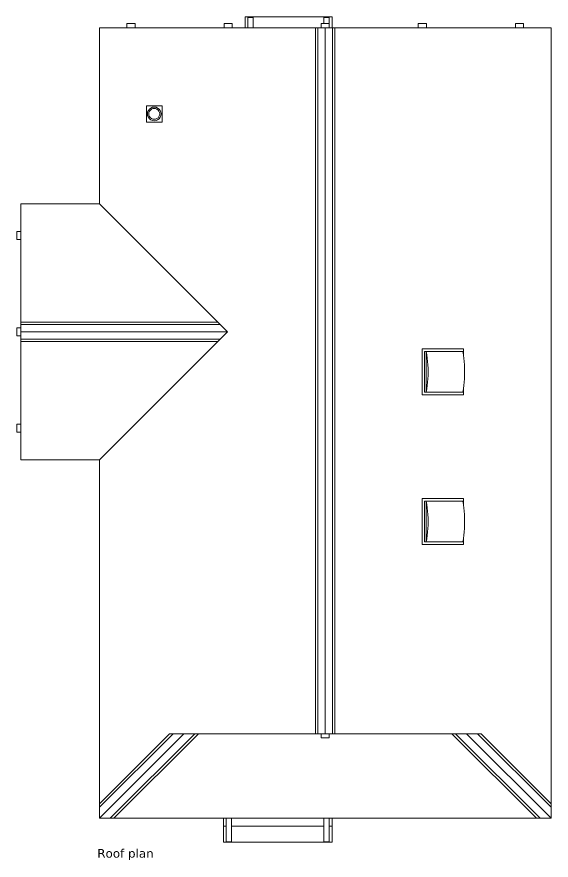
# Model space of a CAD drawing. Header units: inches. Extents: x 984 to 3187, y 1076 to 1711.
# Drawn here: x 1469 to 1862, y 1076 to 1698 of the extents above; entities that cross this region are included whole.
import ezdxf

# ---------------------------------------------------------------- set-up
doc = ezdxf.new("R2010")
doc.units = ezdxf.units.IN
doc.header["$MEASUREMENT"] = 0
doc.layers.add('inne_gulv', color=252, linetype='Continuous', lineweight=9)
doc.styles.get("Standard").update_dxf_attribs({"font": 'verdana.ttf'})

# ---------------------------------------------------------------- blocks, each defined once
blk = doc.blocks.new('Modern Bungalow roof')
at = {"layer": 'inne_gulv'}
for p, q in [((144.41, 332.32), (80.41, 332.32)), ((80.41, 332.32), (80.41, 324.32)), ((82.41, 331.97), (86.41, 331.97)), ((82.41, 324.32), (82.41, 331.97)), ((86.41, 324.32), (86.41, 331.97)), ((138.41, 331.97), (142.41, 331.97)), ((138.41, 327.32), (138.41, 331.97)), ((142.41, 331.97), (142.41, 327.32)), ((144.41, 324.32), (144.41, 332.32)), ((-26.86, 194.6), (-26.86, 324.32)), ((-6.59, 324.32), (-26.86, 324.32)), ((-6.59, 324.32), (-6.59, 327.32)), ((-0.59, 327.32), (-6.59, 327.32)), ((-6.59, 324.32), (-0.59, 324.32)), ((-0.59, 327.32), (-0.59, 324.32)), ((64.91, 324.32), (-0.59, 324.32)), ((64.91, 324.32), (64.91, 327.32)), ((70.91, 327.32), (64.91, 327.32)), ((64.91, 324.32), (70.91, 324.32)), ((70.91, 327.32), (70.91, 324.32)), ((80.41, 324.32), (70.91, 324.32)), ((82.41, 324.32), (80.41, 324.32)), ((86.41, 324.32), (82.41, 324.32)), ((132.24, 324.32), (86.41, 324.32)), ((134.03, 324.32), (132.24, 324.32)), ((132.24, -195.68), (132.24, 324.32)), ((134.03, -195.68), (134.03, 324.32)), ((136.41, 324.32), (134.03, 324.32)), ((136.41, 324.32), (136.41, 327.32)), ((138.41, 327.32), (136.41, 327.32)), ((139.41, 324.32), (136.41, 324.32)), ((142.41, 327.32), (138.41, 327.32)), ((139.41, 324.32), (139.41, -195.68)), ((142.41, 324.32), (139.41, 324.32)), ((142.41, 327.32), (142.41, 324.32)), ((144.41, 324.32), (142.41, 324.32)), ((144.79, 324.32), (144.41, 324.32)), ((146.59, 324.32), (144.79, 324.32)), ((144.79, -195.68), (144.79, 324.32)), ((146.59, -195.68), (146.59, 324.32)), ((207.91, 324.32), (146.59, 324.32)), ((213.91, 327.32), (207.91, 327.32)), ((207.91, 324.32), (207.91, 327.32)), ((213.91, 324.32), (207.91, 324.32)), ((213.91, 327.32), (213.91, 324.32)), ((279.41, 324.32), (213.91, 324.32)), ((285.41, 327.32), (279.41, 327.32)), ((279.41, 324.32), (279.41, 327.32)), ((285.41, 324.32), (279.41, 324.32)), ((285.41, 327.32), (285.41, 324.32)), ((305.69, 324.32), (285.41, 324.32)), ((305.69, 324.32), (305.69, -247.21)), ((19.33, 266.86), (7.74, 266.86)), ((7.74, 266.86), (7.74, 254.86)), ((8.69, 262.15), (8.52, 260.86)), ((9.19, 263.36), (8.69, 262.15)), ((9.99, 264.4), (9.19, 263.36)), ((9.67, 261.89), (9.53, 260.86)), ((10.07, 262.86), (9.67, 261.89)), ((11.03, 265.19), (9.99, 264.4)), ((10.7, 263.69), (10.07, 262.86)), ((11.53, 264.32), (10.7, 263.69)), ((12.24, 265.7), (11.03, 265.19)), ((12.5, 264.72), (11.53, 264.32)), ((12.24, 265.7), (13.53, 265.87)), ((13.53, 264.86), (12.5, 264.72)), ((14.83, 265.7), (13.53, 265.87)), ((14.57, 264.72), (13.53, 264.86)), ((15.53, 264.32), (14.57, 264.72)), ((16.04, 265.19), (14.83, 265.7)), ((16.36, 263.69), (15.53, 264.32)), ((17.07, 264.4), (16.04, 265.19)), ((17, 262.86), (16.36, 263.69)), ((17.4, 261.89), (17, 262.86)), ((17.87, 263.36), (17.07, 264.4)), ((17.53, 260.86), (17.4, 261.89)), ((18.37, 262.15), (17.87, 263.36)), ((18.37, 262.15), (18.54, 260.86)), ((19.33, 254.86), (19.33, 266.86)), ((7.74, 254.86), (19.33, 254.86)), ((8.69, 259.56), (8.52, 260.86)), ((8.69, 259.56), (9.19, 258.35)), ((9.19, 258.35), (9.99, 257.32)), ((9.53, 260.86), (9.67, 259.82)), ((9.67, 259.82), (10.07, 258.86)), ((9.99, 257.32), (11.03, 256.52)), ((10.07, 258.86), (10.7, 258.03)), ((10.7, 258.03), (11.53, 257.39)), ((11.03, 256.52), (12.24, 256.02)), ((11.53, 257.39), (12.5, 256.99)), ((12.24, 256.02), (13.53, 255.85)), ((12.5, 256.99), (13.53, 256.86)), ((13.53, 256.86), (14.57, 256.99)), ((14.83, 256.02), (13.53, 255.85)), ((14.57, 256.99), (15.53, 257.39)), ((14.83, 256.02), (16.04, 256.52)), ((15.53, 257.39), (16.36, 258.03)), ((16.04, 256.52), (17.07, 257.32)), ((16.36, 258.03), (17, 258.86)), ((17, 258.86), (17.4, 259.82)), ((17.07, 257.32), (17.87, 258.35)), ((17.4, 259.82), (17.53, 260.86)), ((17.87, 258.35), (18.37, 259.56)), ((18.37, 259.56), (18.54, 260.86)), ((-84.59, 194.6), (-84.59, 174.32)), ((-84.59, 194.6), (-26.86, 194.6)), ((-26.86, 194.6), (60.24, 107.5)), ((-87.59, 174.32), (-84.59, 174.32)), ((-87.59, 174.32), (-87.59, 168.32)), ((-84.59, 168.32), (-84.59, 174.32)), ((-84.59, 168.32), (-87.59, 168.32)), ((-84.59, 168.32), (-84.59, 107.5)), ((-84.59, 107.5), (-84.59, 105.7)), ((-84.59, 107.5), (60.24, 107.5)), ((-84.59, 105.7), (62.03, 105.7)), ((-84.59, 105.7), (-84.59, 103.32)), ((60.24, 107.5), (62.03, 105.7)), ((62.03, 105.7), (67.41, 100.32)), ((-87.59, 103.32), (-84.59, 103.32)), ((-87.59, 103.32), (-87.59, 97.32)), ((-84.59, 103.32), (-84.59, 100.32)), ((-84.59, 100.32), (67.41, 100.32)), ((-84.59, 100.32), (-84.59, 97.32)), ((67.41, 100.32), (62.03, 94.94)), ((-84.59, 97.32), (-87.59, 97.32)), ((-84.59, 97.32), (-84.59, 94.94)), ((-84.59, 94.94), (-84.59, 93.15)), ((-84.59, 94.94), (62.03, 94.94)), ((62.03, 94.94), (60.24, 93.15)), ((-84.59, 93.15), (60.24, 93.15)), ((-84.59, 93.15), (-84.59, 32.32)), ((60.24, 93.15), (-26.86, 6.04)), ((241.14, 87.82), (210.65, 87.82)), ((210.65, 87.82), (210.65, 53.82)), ((241.14, 82.94), (241.14, 87.82)), ((212.44, 55.82), (212.44, 85.82)), ((212.44, 85.82), (213.77, 85.82)), ((214.17, 83.42), (213.77, 85.82)), ((213.77, 85.82), (213.77, 55.82)), ((240.68, 85.82), (213.77, 85.82)), ((214.5, 80.97), (214.17, 83.42)), ((214.76, 78.47), (214.5, 80.97)), ((241.08, 83.42), (240.68, 85.82)), ((241.14, 82.94), (241.08, 83.42)), ((241.41, 80.97), (241.14, 82.94)), ((241.67, 78.47), (241.41, 80.97)), ((214.95, 75.94), (214.76, 78.47)), ((215.06, 73.39), (214.95, 75.94)), ((241.86, 75.94), (241.67, 78.47)), ((241.97, 73.39), (241.86, 75.94)), ((215.1, 70.82), (215.06, 73.39)), ((215.06, 68.26), (215.1, 70.82)), ((242, 70.82), (241.97, 73.39)), ((241.97, 68.26), (242, 70.82)), ((214.5, 60.68), (214.76, 63.17)), ((214.76, 63.17), (214.95, 65.71)), ((214.95, 65.71), (215.06, 68.26)), ((241.41, 60.68), (241.67, 63.17)), ((241.67, 63.17), (241.86, 65.71)), ((241.86, 65.71), (241.97, 68.26)), ((213.77, 55.82), (214.17, 58.22)), ((214.17, 58.22), (214.5, 60.68)), ((240.68, 55.82), (241.08, 58.22)), ((241.08, 58.22), (241.14, 58.7)), ((241.14, 58.7), (241.41, 60.68)), ((241.14, 53.82), (241.14, 58.7)), ((210.65, 53.82), (241.14, 53.82)), ((212.44, 55.82), (213.77, 55.82)), ((240.68, 55.82), (213.77, 55.82)), ((-84.59, 32.32), (-87.59, 32.32)), ((-87.59, 32.32), (-87.59, 26.32)), ((-84.59, 32.32), (-84.59, 26.32)), ((-84.59, 26.32), (-87.59, 26.32)), ((-84.59, 26.32), (-84.59, 6.04)), ((-26.86, 6.04), (-84.59, 6.04)), ((-26.86, 6.04), (-26.86, -247.21)), ((241.14, -22.43), (210.65, -22.43)), ((210.65, -22.43), (210.65, -56.43)), ((212.44, -54.43), (212.44, -24.43)), ((212.44, -24.43), (213.77, -24.43)), ((240.68, -24.43), (213.77, -24.43)), ((214.17, -26.83), (213.77, -24.43)), ((213.77, -24.43), (213.77, -54.43)), ((241.08, -26.83), (240.68, -24.43)), ((241.14, -27.31), (241.14, -22.43)), ((214.5, -29.28), (214.17, -26.83)), ((214.76, -31.78), (214.5, -29.28)), ((241.14, -27.31), (241.08, -26.83)), ((241.41, -29.28), (241.14, -27.31)), ((241.67, -31.78), (241.41, -29.28)), ((214.95, -34.31), (214.76, -31.78)), ((215.06, -36.86), (214.95, -34.31)), ((215.1, -39.43), (215.06, -36.86)), ((241.86, -34.31), (241.67, -31.78)), ((241.97, -36.86), (241.86, -34.31)), ((242, -39.43), (241.97, -36.86)), ((214.95, -44.54), (215.06, -41.99)), ((215.06, -41.99), (215.1, -39.43)), ((241.86, -44.54), (241.97, -41.99)), ((241.97, -41.99), (242, -39.43)), ((214.17, -52.03), (214.5, -49.57)), ((214.5, -49.57), (214.76, -47.08)), ((214.76, -47.08), (214.95, -44.54)), ((241.14, -51.55), (241.41, -49.57)), ((241.41, -49.57), (241.67, -47.08)), ((241.67, -47.08), (241.86, -44.54)), ((212.44, -54.43), (213.77, -54.43)), ((213.77, -54.43), (214.17, -52.03)), ((240.68, -54.43), (213.77, -54.43)), ((240.68, -54.43), (241.08, -52.03)), ((241.08, -52.03), (241.14, -51.55)), ((241.14, -56.43), (241.14, -51.55)), ((210.65, -56.43), (241.14, -56.43)), ((35.41, -195.68), (-26.86, -257.96)), ((-26.86, -247.21), (24.67, -195.68)), ((-26.86, -249.9), (27.35, -195.68)), ((43.47, -195.68), (-18.8, -257.96)), ((46.16, -195.68), (-16.12, -257.96)), ((27.35, -195.68), (24.67, -195.68)), ((35.41, -195.68), (27.35, -195.68)), ((43.47, -195.68), (35.41, -195.68)), ((43.47, -195.68), (46.16, -195.68)), ((46.16, -195.68), (132.24, -195.68)), ((134.03, -195.68), (132.24, -195.68)), ((134.03, -195.68), (136.41, -195.68)), ((136.41, -195.68), (136.41, -198.68)), ((136.41, -195.68), (139.41, -195.68)), ((142.41, -198.68), (136.41, -198.68)), ((142.41, -195.68), (139.41, -195.68)), ((142.41, -198.68), (142.41, -195.68)), ((144.79, -195.68), (142.41, -195.68)), ((146.59, -195.68), (144.79, -195.68)), ((232.67, -195.68), (146.59, -195.68)), ((294.94, -257.96), (232.67, -195.68)), ((235.35, -195.68), (232.67, -195.68)), ((297.63, -257.96), (235.35, -195.68)), ((243.41, -195.68), (235.35, -195.68)), ((243.41, -195.68), (251.47, -195.68)), ((243.41, -195.68), (305.69, -257.96)), ((251.47, -195.68), (254.16, -195.68)), ((305.69, -249.9), (251.47, -195.68)), ((305.69, -247.21), (254.16, -195.68)), ((-26.86, -247.21), (-26.86, -249.9)), ((305.69, -247.21), (305.69, -249.9)), ((-26.86, -249.9), (-26.86, -257.96)), ((305.69, -249.9), (305.69, -257.96)), ((-18.8, -257.96), (-26.86, -257.96)), ((-16.12, -257.96), (-18.8, -257.96)), ((64.41, -257.96), (-16.12, -257.96)), ((66.41, -257.96), (64.41, -257.96)), ((64.41, -257.96), (64.41, -263.68)), ((66.41, -257.96), (66.41, -263.68)), ((70.41, -257.96), (66.41, -257.96)), ((70.41, -263.68), (70.41, -257.96)), ((138.41, -257.96), (70.41, -257.96)), ((138.41, -257.96), (138.41, -263.68)), ((142.41, -257.96), (138.41, -257.96)), ((142.41, -263.68), (142.41, -257.96)), ((144.41, -257.96), (142.41, -257.96)), ((294.94, -257.96), (144.41, -257.96)), ((144.41, -257.96), (144.41, -263.68)), ((297.63, -257.96), (294.94, -257.96)), ((305.69, -257.96), (297.63, -257.96)), ((66.41, -263.68), (64.41, -263.68)), ((64.41, -263.68), (64.41, -275.68)), ((66.41, -275.33), (66.41, -263.68)), ((138.41, -263.68), (70.41, -263.68)), ((70.41, -275.33), (70.41, -263.68)), ((138.41, -275.33), (138.41, -263.68)), ((144.41, -263.68), (142.41, -263.68)), ((142.41, -275.33), (142.41, -263.68)), ((144.41, -275.68), (144.41, -263.68)), ((64.41, -275.68), (144.41, -275.68)), ((70.41, -275.33), (66.41, -275.33)), ((142.41, -275.33), (138.41, -275.33))]:
    blk.add_line(p, q, dxfattribs=at)

msp = doc.modelspace()

# ---------------------------------------------------------------- block references
msp.add_blockref('Modern Bungalow roof', (1556.27, 1365.22))

# ---------------------------------------------------------------- texts
at = {"layer": 'inne_gulv'}
msp.add_text('Roof plan', height=6.367, dxfattribs=at).set_placement((1527.89, 1078.24))

doc.saveas('drawing.dxf')
